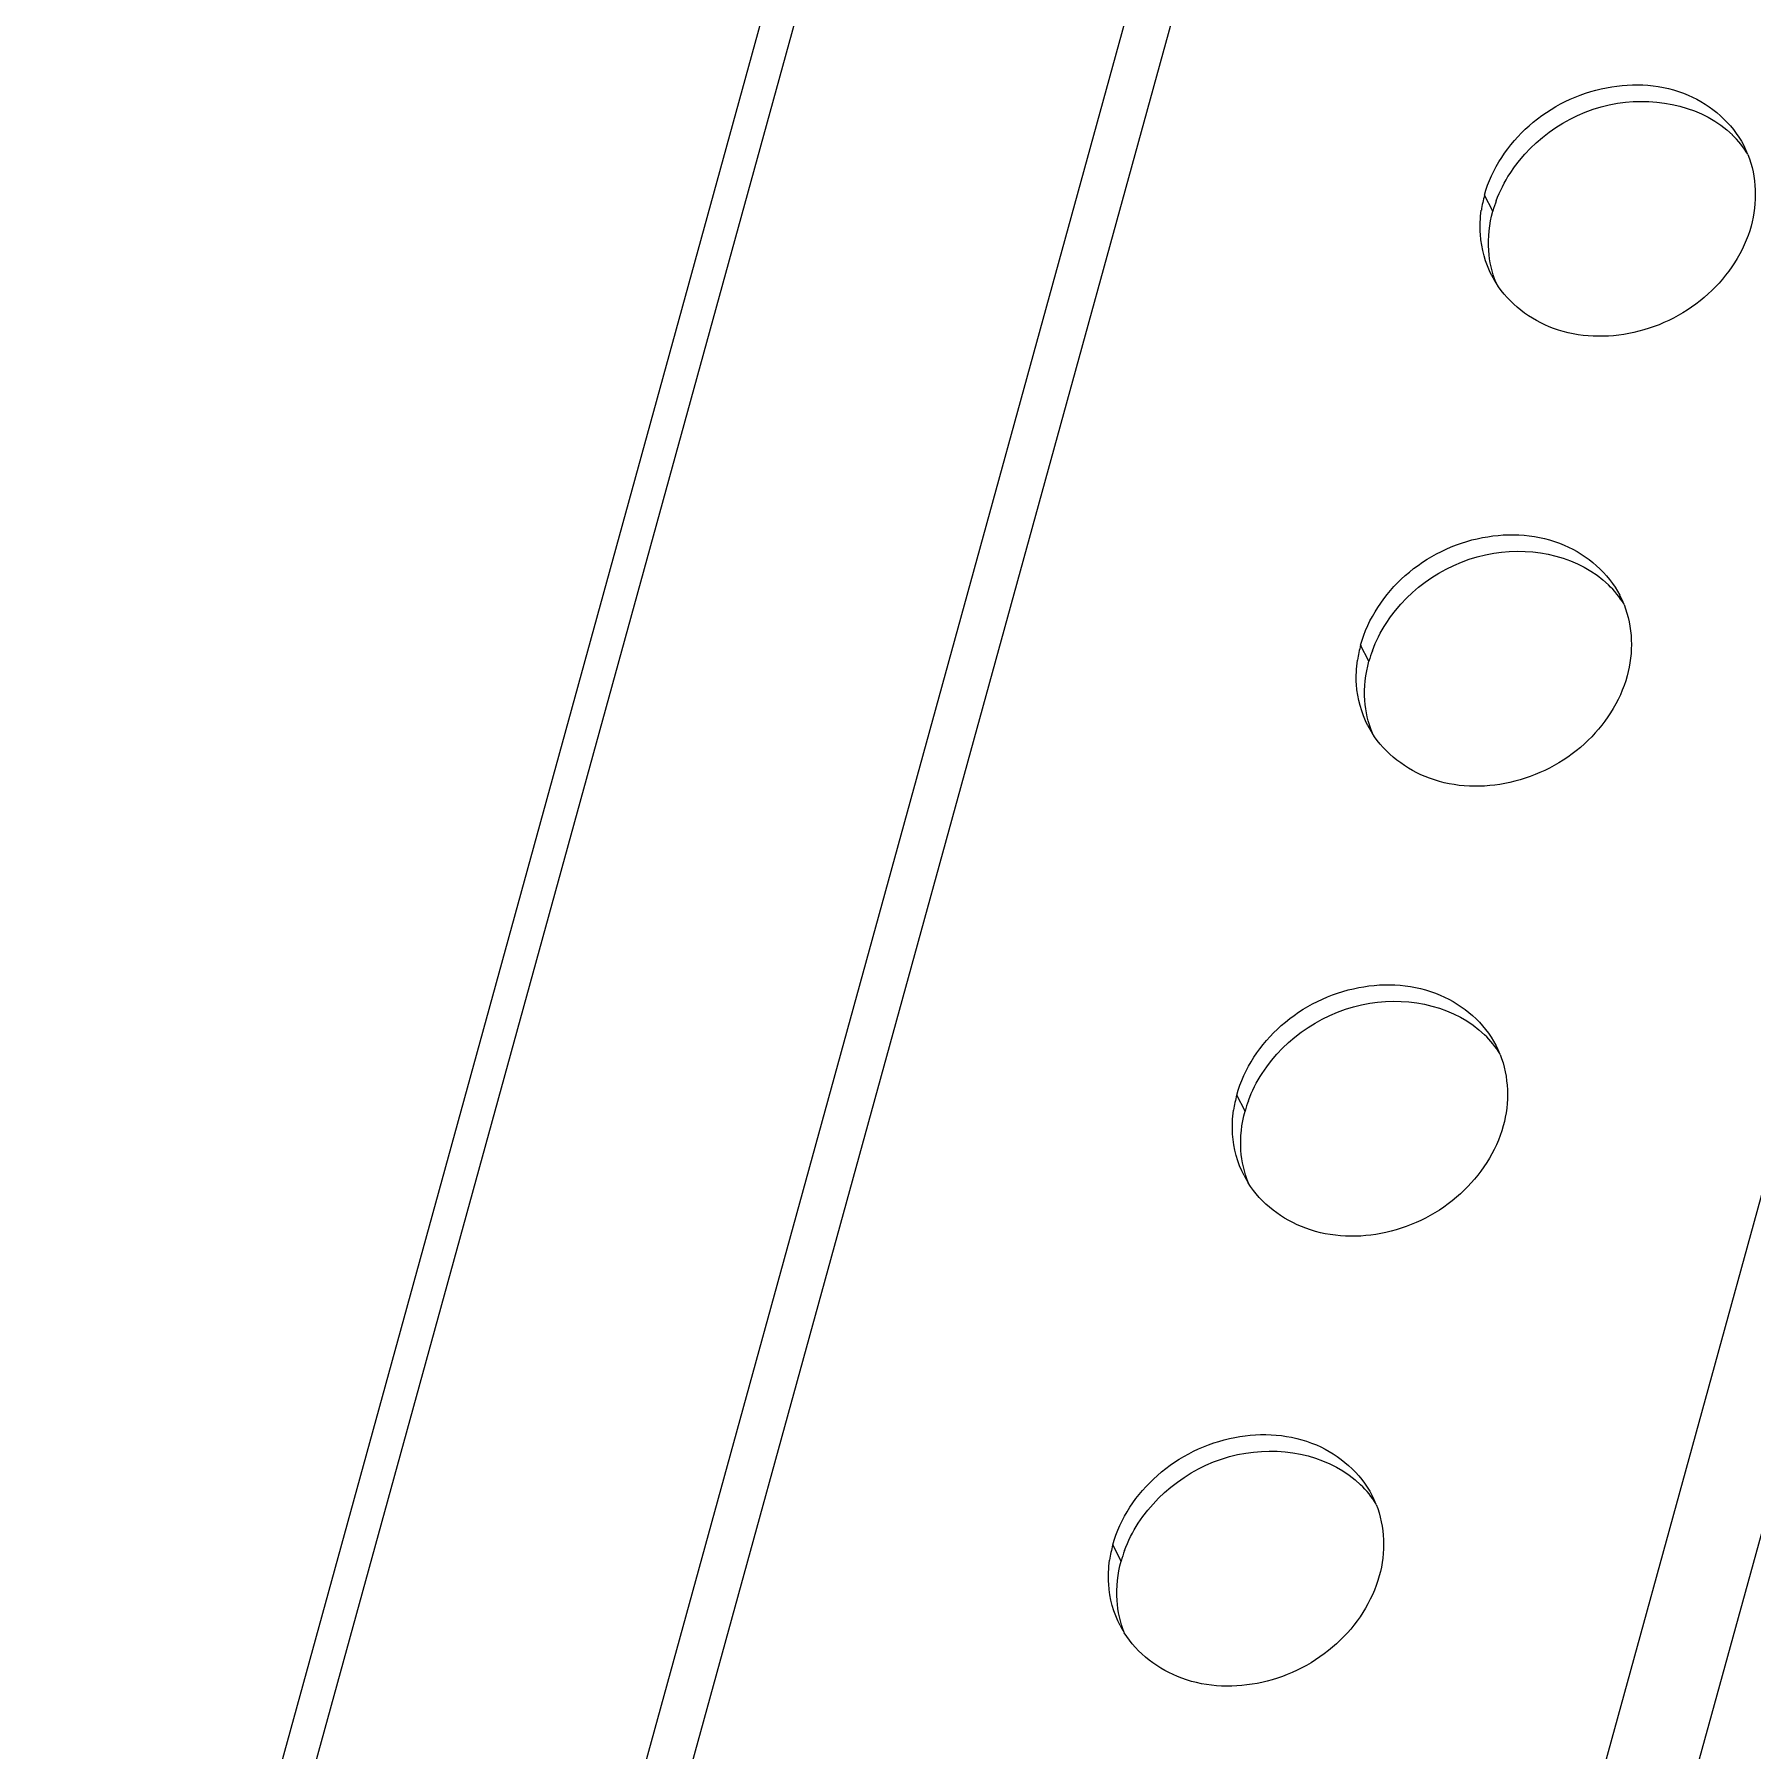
# Model space of a CAD drawing. Header units: millimetres. Extents: x -177 to 18421, y -5017 to 3255.
# Drawn here: x 13158.84 to 13177.32, y 2001.85 to 2020.31 of the extents above; entities that cross this region are included whole.
import ezdxf

# ---------------------------------------------------------------- set-up
doc = ezdxf.new("R2010")
doc.units = ezdxf.units.MM
doc.header["$LTSCALE"] = 46.255
doc.layers.get('0').update_dxf_attribs({"linetype": 'CONTINUOUS'})
doc.layers.add('02___PRT_ALL_AXES', color=7, linetype='CONTINUOUS')

msp = doc.modelspace()

# ---------------------------------------------------------------- linework, layer by layer
at = {"color": 3, "linetype": 'Continuous'}
msp.add_line((13174.587, 2049.266), (13158.836, 1992.071), dxfattribs=at)
at = {"color": 7, "linetype": 'Continuous'}
for p, q in [((13174.94, 2049.225), (13159.188, 1992.03)), ((13177.258, 2044.75), (13161.994, 1989.326)), ((13177.652, 2044.361), (13162.48, 1989.27)), ((13173.106, 1992.189), (13185.581, 2037.482)), ((13173.991, 1991.76), (13186.465, 2037.054))]:
    msp.add_line(p, q, dxfattribs=at)
at = {"layer": '02___PRT_ALL_AXES', "color": 7, "linetype": 'Continuous'}
for p, q in [((13174.523, 2018.409), (13174.433, 2018.582)), ((13173.19, 2013.569), (13173.101, 2013.743)), ((13171.858, 2008.73), (13171.768, 2008.903)), ((13170.525, 2003.89), (13170.435, 2004.064))]:
    msp.add_line(p, q, dxfattribs=at)
at = {"layer": '02___PRT_ALL_AXES', "color": 3, "linetype": 'Continuous'}
for centre, radius, start, end in [((13176.303, 2018.419), 1.137, 31.9939, 45.5997), ((13175.852, 2018.043), 1.378, 159.6494, 164.5766), ((13174.97, 2013.579), 1.137, 31.9939, 45.5997), ((13174.519, 2013.203), 1.378, 159.6494, 164.5766), ((13173.638, 2008.74), 1.137, 31.9939, 45.5997), ((13173.186, 2008.363), 1.378, 159.6494, 164.5766), ((13172.305, 2003.9), 1.137, 31.9939, 45.5997), ((13171.853, 2003.524), 1.378, 159.6494, 164.5766)]:
    msp.add_arc(centre, radius, start, end, dxfattribs=at)
at = {"layer": '02___PRT_ALL_AXES', "color": 7, "linetype": 'Continuous'}
for centre, radius, start, end in [((13176.237, 2018.608), 1.109, 21.788, 27.3788), ((13175.703, 2018.232), 1.317, 164.5856, 171.8002), ((13175.502, 2018.228), 1.114, 207.385, 211.9448), ((13174.904, 2013.768), 1.109, 21.788, 27.3788), ((13174.371, 2013.393), 1.317, 164.5856, 171.8002), ((13174.169, 2013.388), 1.114, 207.385, 211.9448), ((13173.571, 2008.928), 1.109, 21.788, 27.3788), ((13173.038, 2008.553), 1.317, 164.5856, 171.8002), ((13172.836, 2008.549), 1.114, 207.385, 211.9448), ((13172.238, 2004.089), 1.109, 21.788, 27.3788), ((13171.705, 2003.714), 1.317, 164.5856, 171.8002), ((13171.504, 2003.709), 1.114, 207.385, 211.9448)]:
    msp.add_arc(centre, radius, start, end, dxfattribs=at)
for points, knots in [([(13174.433, 2018.582), (13174.512, 2018.868), (13174.872, 2019.403), (13175.713, 2019.813), (13176.632, 2019.76), (13177.098, 2019.356), (13177.221, 2019.117)], [0, 0, 0, 0, 0.253454, 0.518352, 0.769996, 1, 1, 1, 1]), ([(13177.301, 2018.25), (13177.224, 2017.973), (13176.88, 2017.45), (13176.07, 2017.035), (13175.175, 2017.053), (13174.696, 2017.415), (13174.557, 2017.638)], [0, 0, 0, 0, 0.252457, 0.516642, 0.769102, 1, 1, 1, 1]), ([(13173.101, 2013.743), (13173.179, 2014.028), (13173.539, 2014.564), (13174.38, 2014.974), (13175.299, 2014.921), (13175.765, 2014.516), (13175.889, 2014.278)], [0, 0, 0, 0, 0.253454, 0.518352, 0.769996, 1, 1, 1, 1]), ([(13175.968, 2013.411), (13175.892, 2013.133), (13175.547, 2012.611), (13174.737, 2012.195), (13173.842, 2012.214), (13173.363, 2012.575), (13173.224, 2012.799)], [0, 0, 0, 0, 0.252457, 0.516642, 0.769102, 1, 1, 1, 1]), ([(13171.768, 2008.903), (13171.846, 2009.189), (13172.206, 2009.724), (13173.047, 2010.134), (13173.966, 2010.081), (13174.432, 2009.677), (13174.556, 2009.438)], [0, 0, 0, 0, 0.253454, 0.518352, 0.769996, 1, 1, 1, 1]), ([(13174.635, 2008.571), (13174.559, 2008.294), (13174.214, 2007.771), (13173.404, 2007.355), (13172.509, 2007.374), (13172.03, 2007.736), (13171.891, 2007.959)], [0, 0, 0, 0, 0.252457, 0.516642, 0.769102, 1, 1, 1, 1]), ([(13170.435, 2004.064), (13170.513, 2004.349), (13170.873, 2004.885), (13171.714, 2005.295), (13172.633, 2005.242), (13173.099, 2004.837), (13173.223, 2004.599)], [0, 0, 0, 0, 0.253454, 0.518352, 0.769996, 1, 1, 1, 1]), ([(13173.302, 2003.732), (13173.226, 2003.454), (13172.882, 2002.932), (13172.072, 2002.516), (13171.176, 2002.535), (13170.697, 2002.896), (13170.558, 2003.12)], [0, 0, 0, 0, 0.252457, 0.516642, 0.769102, 1, 1, 1, 1])]:
    msp.add_open_spline(points, degree=3, knots=knots, dxfattribs=at)
at = {"layer": '02___PRT_ALL_AXES', "color": 3, "linetype": 'Continuous'}
for points in [[(13174.708, 2018.816), (13174.958, 2019.202), (13175.783, 2019.763), (13176.794, 2019.529), (13177.099, 2019.231)], [(13173.375, 2013.976), (13173.625, 2014.363), (13174.451, 2014.924), (13175.461, 2014.69), (13175.766, 2014.391)], [(13172.042, 2009.136), (13172.292, 2009.523), (13173.118, 2010.084), (13174.128, 2009.85), (13174.433, 2009.552)], [(13170.709, 2004.297), (13170.96, 2004.684), (13171.785, 2005.245), (13172.795, 2005.011), (13173.1, 2004.712)]]:
    msp.add_open_spline(points, degree=3, knots=[0, 0, 0, 0, 0.519343, 1, 1, 1, 1], dxfattribs=at)
at = {"layer": '02___PRT_ALL_AXES', "color": 7, "linetype": 'Continuous'}
for points in [[(13177.266, 2019.019), (13177.362, 2018.781), (13177.369, 2018.498), (13177.301, 2018.25)], [(13174.389, 2018.16), (13174.383, 2018.246), (13174.387, 2018.334), (13174.399, 2018.42)], [(13174.513, 2017.715), (13174.442, 2017.852), (13174.4, 2018.006), (13174.389, 2018.16)], [(13175.934, 2014.179), (13176.029, 2013.941), (13176.036, 2013.658), (13175.968, 2013.411)], [(13173.056, 2013.32), (13173.051, 2013.407), (13173.054, 2013.495), (13173.067, 2013.581)], [(13173.18, 2012.876), (13173.109, 2013.012), (13173.067, 2013.167), (13173.056, 2013.32)], [(13174.601, 2009.34), (13174.696, 2009.102), (13174.703, 2008.818), (13174.635, 2008.571)], [(13171.724, 2008.481), (13171.718, 2008.567), (13171.721, 2008.655), (13171.734, 2008.741)], [(13171.847, 2008.036), (13171.776, 2008.173), (13171.734, 2008.327), (13171.724, 2008.481)], [(13173.268, 2004.5), (13173.363, 2004.262), (13173.37, 2003.979), (13173.302, 2003.732)], [(13170.391, 2003.641), (13170.385, 2003.728), (13170.389, 2003.816), (13170.401, 2003.902)], [(13170.514, 2003.197), (13170.444, 2003.333), (13170.401, 2003.488), (13170.391, 2003.641)]]:
    msp.add_open_spline(points, degree=3, dxfattribs=at)
at = {"layer": '02___PRT_ALL_AXES', "color": 3, "linetype": 'Continuous'}
for points in [[(13174.56, 2018.522), (13174.598, 2018.625), (13174.648, 2018.724), (13174.708, 2018.816)], [(13174.479, 2017.986), (13174.469, 2018.128), (13174.486, 2018.272), (13174.523, 2018.409)], [(13174.558, 2017.64), (13174.514, 2017.75), (13174.487, 2017.868), (13174.479, 2017.986)], [(13173.227, 2013.682), (13173.265, 2013.785), (13173.315, 2013.884), (13173.375, 2013.976)], [(13173.146, 2013.147), (13173.137, 2013.288), (13173.153, 2013.433), (13173.19, 2013.569)], [(13173.225, 2012.801), (13173.181, 2012.91), (13173.154, 2013.029), (13173.146, 2013.147)], [(13171.894, 2008.843), (13171.932, 2008.946), (13171.982, 2009.044), (13172.042, 2009.136)], [(13171.813, 2008.307), (13171.804, 2008.449), (13171.82, 2008.593), (13171.858, 2008.73)], [(13171.892, 2007.961), (13171.848, 2008.071), (13171.822, 2008.189), (13171.813, 2008.307)], [(13170.561, 2004.003), (13170.599, 2004.106), (13170.649, 2004.205), (13170.709, 2004.297)], [(13170.481, 2003.468), (13170.471, 2003.609), (13170.487, 2003.754), (13170.525, 2003.89)], [(13170.559, 2003.122), (13170.515, 2003.231), (13170.489, 2003.35), (13170.481, 2003.468)]]:
    msp.add_open_spline(points, degree=3, dxfattribs=at)

doc.saveas('drawing.dxf')
